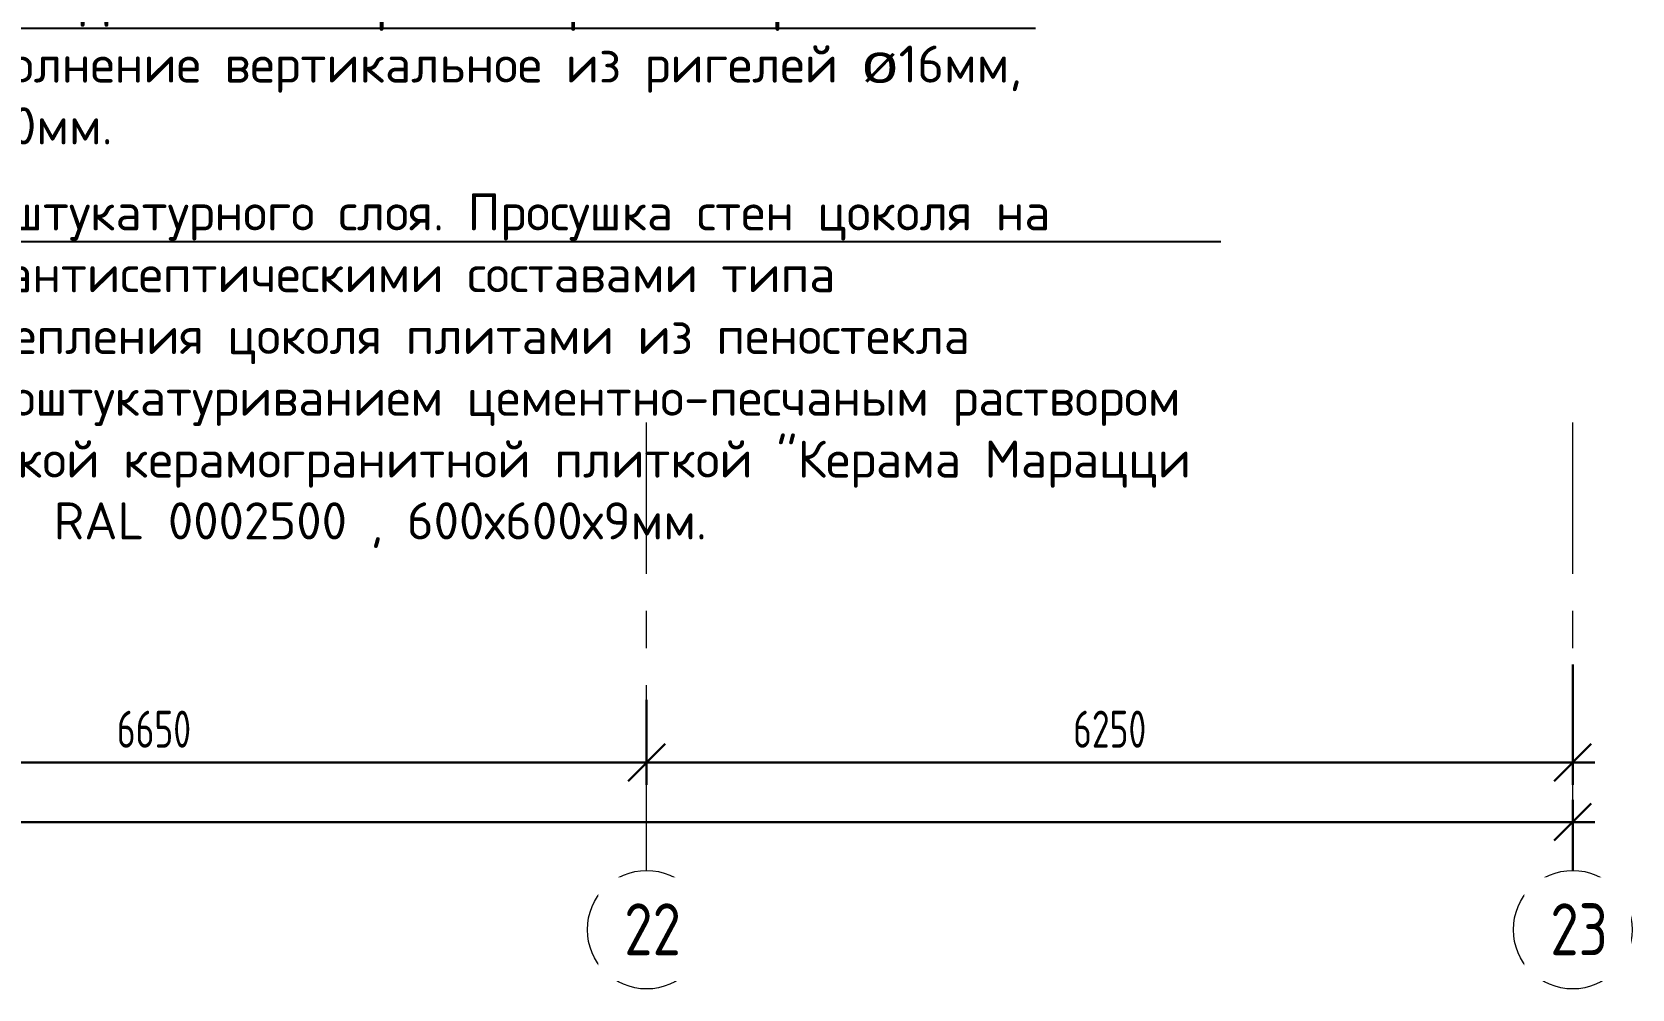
# Model space of a CAD drawing. Header units: millimetres. Extents: x -136099598 to 9192475, y 0 to 779331.
# Drawn here: x -291915 to -281117, y 278721 to 285176 of the extents above; entities that cross this region are included whole.
import ezdxf
from ezdxf import colors
from ezdxf.entities.mleader import LeaderData, LeaderLine
from ezdxf.math import Vec2, Vec3

# ---------------------------------------------------------------- set-up
doc = ezdxf.new("R2010")
doc.units = ezdxf.units.MM
doc.header["$MEASUREMENT"] = 0
doc.linetypes.add('ADSK_Штриховая_ш2 п1', pattern=[3, 2, -1])
doc.linetypes.add('CENTER', pattern=[2, 1.25, -0.25, 0.25, -0.25])
doc.layers.get('0').update_dxf_attribs({"color": 250, "lineweight": 9})
doc.layers.get('Defpoints').update_dxf_attribs({"color": 8})
for name, color, linetype, lineweight in [('АР-Выноски', 5, 'Continuous', 5), ('АР.РД_Выноски', 174, 'Continuous', 9), ('АР_Оси', 193, 'Continuous', 9), ('АР_Оси размеры', 164, 'Continuous', 9), ('Подвал', 250, 'ADSK_Штриховая_ш2 п1', 30)]:
    doc.layers.add(name, color=color, linetype=linetype, lineweight=lineweight)
doc.styles.add('ICOCPEUR', font='isocpeur.ttf')
doc.styles.add('ГОСТ 2.304', font='isocpeur.ttf', dxfattribs={"width": 0.7})
doc.dimstyles.new('СПДС', dxfattribs={"dimscale": 100, "dimtxt": 2.5, "dimasz": 2.5, "dimexe": 1.5, "dimexo": 0, "dimgap": 1, "dimtad": 1, "dimdec": 0, "dimrnd": 1, "dimtxsty": 'ГОСТ 2.304', "dimblk": 'OBLIQUE', "dimcen": 2.5, "dimdle": 1.5, "dimadec": 0, "dimazin": 2, "dimtfac": 0.75, "dimtdec": 0, "dimtmove": 1, "dimatfit": 3, "dimfxl": 1, "dimtolj": 1, "dimarcsym": 1})

# ---------------------------------------------------------------- blocks, each defined once
blk = doc.blocks.new('_Oblique')
at = {"color": 0, "linetype": 'ByBlock', "lineweight": -2}
blk.add_line((-0.5, -0.5), (0.5, 0.5), dxfattribs=at)
blk = doc.blocks.new('*D321')
at = {"layer": 'Defpoints', "color": 0, "ltscale": 100, "transparency": 16777216}
for p in [(-291227, 54569), (-284577, 54569), (-284577, 54147)]:
    blk.add_point(p, dxfattribs=at)
at = {"layer": 'АР_Оси размеры', "color": 0, "lineweight": -2, "ltscale": 100, "transparency": 16777216}
for p, q in [((-291227, 54569), (-291227, 53997)), ((-284577, 54569), (-284577, 53997)), ((-291377, 54147), (-284427, 54147))]:
    blk.add_line(p, q, dxfattribs=at)
at = {"layer": 'АР_Оси размеры', "color": 0, "lineweight": -2, "ltscale": 100, "transparency": 16777216, "xscale": 250, "yscale": 250, "zscale": 250, "rotation": 180}
blk.add_blockref('_Oblique', (-291227, 54147), dxfattribs=at)
at = {"layer": 'АР_Оси размеры', "color": 0, "lineweight": -2, "ltscale": 100, "transparency": 16777216, "xscale": 250, "yscale": 250, "zscale": 250}
blk.add_blockref('_Oblique', (-284577, 54147), dxfattribs=at)
at = {"layer": 'АР_Оси размеры', "color": 0, "ltscale": 100, "transparency": 16777216, "insert": (-287902, 54372), "char_height": 250, "attachment_point": 5, "style": 'ГОСТ 2.304'}
blk.add_mtext('\\A1;6650', dxfattribs=at)
blk = doc.blocks.new('*D322')
at = {"layer": 'Defpoints', "color": 0, "ltscale": 100, "transparency": 16777216}
for p in [(-278327, 54809), (-284577, 54569), (-278327, 54147)]:
    blk.add_point(p, dxfattribs=at)
at = {"layer": 'АР_Оси размеры', "color": 0, "lineweight": -2, "ltscale": 100, "transparency": 16777216}
for p, q in [((-278327, 54809), (-278327, 53997)), ((-284577, 54569), (-284577, 53997)), ((-284727, 54147), (-278177, 54147))]:
    blk.add_line(p, q, dxfattribs=at)
at = {"layer": 'АР_Оси размеры', "color": 0, "lineweight": -2, "ltscale": 100, "transparency": 16777216, "xscale": 250, "yscale": 250, "zscale": 250, "rotation": 180}
blk.add_blockref('_Oblique', (-284577, 54147), dxfattribs=at)
at = {"layer": 'АР_Оси размеры', "color": 0, "lineweight": -2, "ltscale": 100, "transparency": 16777216, "xscale": 250, "yscale": 250, "zscale": 250}
blk.add_blockref('_Oblique', (-278327, 54147), dxfattribs=at)
at = {"layer": 'АР_Оси размеры', "color": 0, "ltscale": 100, "transparency": 16777216, "insert": (-281452, 54372), "char_height": 250, "attachment_point": 5, "style": 'ГОСТ 2.304'}
blk.add_mtext('\\A1;6250', dxfattribs=at)
blk = doc.blocks.new('*D324')
at = {"layer": 'Defpoints', "color": 0, "ltscale": 100, "transparency": 16777216}
for p in [(-278327, 53745), (-346742, 53419), (-278327, 53419)]:
    blk.add_point(p, dxfattribs=at)
at = {"layer": 'АР_Оси размеры', "color": 0, "lineweight": -2, "ltscale": 100, "transparency": 16777216}
for p, q in [((-346742, 53419), (-346742, 53895)), ((-278327, 53419), (-278327, 53895)), ((-346892, 53745), (-278177, 53745))]:
    blk.add_line(p, q, dxfattribs=at)
at = {"layer": 'АР_Оси размеры', "color": 0, "lineweight": -2, "ltscale": 100, "transparency": 16777216, "xscale": 250, "yscale": 250, "zscale": 250, "rotation": 180}
blk.add_blockref('_Oblique', (-346742, 53745), dxfattribs=at)
at = {"layer": 'АР_Оси размеры', "color": 0, "lineweight": -2, "ltscale": 100, "transparency": 16777216, "xscale": 250, "yscale": 250, "zscale": 250}
blk.add_blockref('_Oblique', (-278327, 53745), dxfattribs=at)
at = {"layer": 'АР_Оси размеры', "color": 0, "ltscale": 100, "transparency": 16777216, "insert": (-312535, 53970), "char_height": 250, "attachment_point": 5, "style": 'ГОСТ 2.304'}
blk.add_mtext('\\A1;68415', dxfattribs=at)
blk = doc.blocks.new('A$C5e61dfaa')
at = {"layer": 'АР_Оси размеры', "ltscale": 100}
for base, p1, p2, picture, middle in [((68415, 727.7), (62165, 1149.8), (68415, 1389.2), '*D322', (65290, 952.7)), ((62165, 727.7), (55515, 1149.8), (62165, 1149.8), '*D321', (58840, 952.7)), ((68415, 325.6), (0, 0), (68415, 0), '*D324', (34207.5, 550.6))]:
    dim = blk.add_linear_dim(base=base, p1=p1, p2=p2, dimstyle='СПДС', dxfattribs=at)
    dim.commit()
    dim.dimension.update_dxf_attribs({"geometry": picture, "text_midpoint": middle, "insert": (346742, -53419.4)})

msp = doc.modelspace()

# ---------------------------------------------------------------- linework, layer by layer
at = {"layer": 'АР_Оси', "color": 6, "linetype": 'CENTER', "ltscale": 1000}
for p, q in [((-287767, 279520.6), (-287767, 282541.2)), ((-281517, 279520.6), (-281517, 282541.2))]:
    msp.add_line(p, q, dxfattribs=at)
at = {"layer": 'АР_Оси', "color": 6, "ltscale": 0.5}
for centre in [(-287767, 279120.6), (-281517, 279120.6)]:
    msp.add_circle(centre, 400, dxfattribs=at)

# ---------------------------------------------------------------- leaders
at = {"layer": 'АР-Выноски'}
ml = msp.add_multileader_mtext('Standard', dxfattribs=at)
ml.set_content('\\A1;Замена ограждения из нержавеющей полированной стали. Заполнение вертикальное из ригелей {\\fISOCTEUR|b0|i0|c204|p49;ø}16мм, с шагом 100мм.  ', color=256, style='ICOCPEUR')
ml.set_leader_properties()
ml.build(insert=Vec2(0, 0))
ml.multileader.update_dxf_attribs({"text_left_attachment_type": 6, "text_right_attachment_type": 6, "dogleg_length": 100, "arrow_head_size": 250})
ctx = ml.context
ctx.base_point, ctx.char_height, ctx.arrow_head_size, ctx.landing_gap_size, ctx.plane_origin = Vec3(-293758.1, 285201.4, -0.4), 250, 250, 25, Vec3(-299283.7, 275903.8, -0.4)
ctx.left_attachment, ctx.right_attachment = 6, 6
notes = []
notes.append((ctx, [(1, (1, 1, 0), (-294133.1, 285201.4, -0.4), (1, 0), 375.1, [(1, [(-295163, 288427, -0.4)], 0, [])])]))
ctx.mtext.insert, ctx.mtext.width, ctx.mtext.flow_direction = Vec3(-293733.1, 285501.4, -0.4), 8506.062, 5
at = {"layer": 'АР.РД_Выноски'}
ml = msp.add_multileader_mtext('Standard', dxfattribs=at)
ml.set_content('\\A1;Отбивка керамической плитки и штукатурного слоя. Просушка стен цоколя на участках замачивания. Обработка антисептическими составами типа Картоцид-компаунд. Устройство утепления цоколя плитами из пеностекла толщиной 150 мм с последующим оштукатуриванием цементно-песчаным раствором по оцинкованной сетке и облицовкой керамогранитной плиткой "Керама Марацци DD640620R Про Фьюче антрацит", {\\A0; RAL 0002500 }, 600х600х9мм.', color=256, style='ICOCPEUR')
ml.set_leader_properties(color=256)
ml.build(insert=Vec2(0, 0))
ml.multileader.update_dxf_attribs({"text_left_attachment_type": 6, "text_right_attachment_type": 6, "dogleg_length": 100, "arrow_head_size": 250})
ctx = ml.context
ctx.base_point, ctx.char_height, ctx.arrow_head_size, ctx.landing_gap_size, ctx.plane_origin = Vec3(-297552.4, 283762.1), 250, 250, 25, Vec3(-312072.5, 285932.4)
ctx.left_attachment, ctx.right_attachment = 6, 6
notes.append((ctx, [(1, (1, 1, 0), (-297652.4, 283762.1), (1, 0), 100, [(0, [(-299312.3, 288466.7)], 0, [])])]))
ctx.mtext.insert, ctx.mtext.width, ctx.mtext.flow_direction = Vec3(-297527.4, 284087.1), 13500.352, 5
for ctx, leaders in notes:
    for number, flags, end, landing, length, lines in leaders:
        leader = LeaderData()
        leader.index, (leader.has_last_leader_line, leader.has_dogleg_vector, leader.attachment_direction) = number, flags
        leader.last_leader_point, leader.dogleg_vector, leader.dogleg_length = Vec3(end), Vec3(landing), length
        for number, points, colour, breaks in lines:
            line = LeaderLine()
            line.index, line.vertices, line.color, line.breaks = number, Vec3.list(points), colors.encode_raw_color(colour), breaks
            leader.lines.append(line)
        ctx.leaders.append(leader)

# ---------------------------------------------------------------- next in the draw order: texts
at = {"layer": 'АР_Оси', "color": 6, "char_height": 350, "attachment_point": 1, "line_spacing_factor": 1.149209, "style": 'ГОСТ 2.304', "bg_fill": 2}
for s, insert, width in [('{\\W0.8;22}', (-287918.3, 279298.4), 520.89), ('{\\W0.8;23}', (-281668.4, 279298.4), 370.762)]:
    msp.add_mtext(s, dxfattribs=dict(at, insert=insert, width=width))

# ---------------------------------------------------------------- next in the draw order: block references
at = {"layer": 'Подвал', "ltscale": 100}
msp.add_blockref('A$C5e61dfaa', (-349932, 279520.6), dxfattribs=at)

doc.saveas('drawing.dxf')
